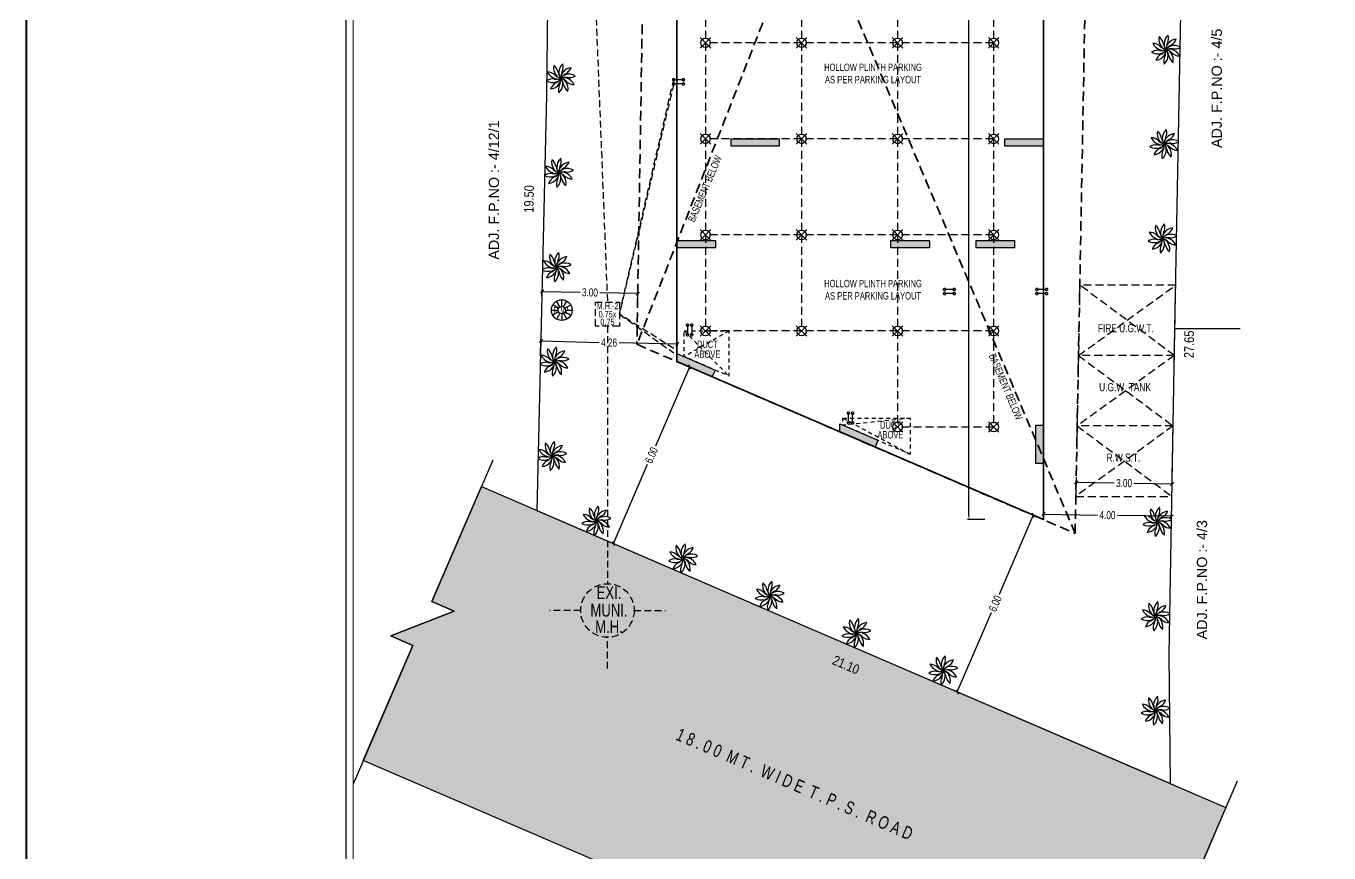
# Model space of a CAD drawing. Header units: millimetres. Extents: x 49 to 419, y 19 to 121.
# Drawn here: x 49.3 to 90, y 37.21 to 63.04 of the extents above; entities that cross this region are included whole.
import ezdxf
from ezdxf.enums import TextEntityAlignment as Align

# ---------------------------------------------------------------- set-up
doc = ezdxf.new("R2010")
doc.units = ezdxf.units.MM
doc.header["$MEASUREMENT"] = 0
doc.header["$PDMODE"] = 32
doc.header["$PDSIZE"] = 0.3
doc.linetypes.add('CONTINOUS', pattern=[0])
doc.linetypes.add('HIDDEN', pattern=[0.375, 0.25, -0.125])
for name, color, linetype, lineweight in [('A_BUILT UP', 1, 'Continuous', 35), ('A_DIM', 7, 'Continuous', 25), ('A_DRAINGE', 1, 'Continuous', 40), ('A_FIRE SYSTEM', 1, 'HIDDEN', 25), ('F.P.LINE', 1, 'Continuous', 30)]:
    doc.layers.add(name, color=color, linetype=linetype, lineweight=lineweight)
for name, color, linetype in [('A_DUCT', 2, 'HIDDEN'), ('A_MARGIN', 7, 'Continuous'), ('A_P.W.', 1, 'Continuous'), ('A_RAMP', 7, 'Continuous'), ('A_ROAD', 73, 'Continuous'), ('A_SHEET AREA TABLE-1', 7, 'Continuous'), ('A_TEXT', 7, 'Continuous'), ('A_TREE', 3, 'Continuous'), ('COLUM HATCH_BSE', 25, 'Continuous'), ('COLUMN_BSE', 6, 'Continuous'), ('F.P.NO.', 1, 'Continuous'), ('K BUILT UP', 1, 'Continuous'), ('K DIM IN TO IN', 7, 'Continuous'), ('K TEXT', 7, 'Continuous')]:
    doc.layers.add(name, color=color, linetype=linetype)
doc.styles.add('AAAAA', font='arial.ttf', dxfattribs={"width": 0.7})
doc.styles.add('AAL', font='simplex.shx')
doc.styles.add('ARIAL', font='arial.ttf')
doc.styles.add('Dinesh', font='swisscl.ttf')
doc.styles.add('ROMAND', font='swissc.ttf')
doc.styles.add('SWISS', font='swisscl.ttf')
doc.dimstyles.new('Dim', dxfattribs={"dimtxt": 0.21, "dimasz": 0.1, "dimexe": 0.0625, "dimexo": 0.0625, "dimgap": 9e-05, "dimtad": 0, "dimtoh": 1, "dimzin": 0, "dimdsep": 46, "dimtxsty": 'Dinesh', "dimcen": 0, "dimclrd": 256, "dimclre": 256, "dimclrt": 256, "dimadec": 0, "dimazin": 0, "dimtfac": 1, "dimtofl": 0, "dimtmove": 0, "dimatfit": 3, "dimfxl": 0, "dimtolj": 1, "dimtzin": 0, "dimlwd": -1, "dimarcsym": 1})
doc.dimstyles.new('GP', dxfattribs={"dimtxt": 0.23, "dimasz": 0.125, "dimexe": 0.025, "dimexo": 0.1, "dimgap": 0.05, "dimtad": 0, "dimzin": 0, "dimdsep": 46, "dimtxsty": 'AAL', "dimblk": 'ARCHTICK', "dimcen": -90, "dimdle": 0.025, "dimse1": 1, "dimse2": 1, "dimclrd": 256, "dimclre": 256, "dimclrt": 256, "dimazin": 0, "dimtfac": 1, "dimtix": 1, "dimtmove": 2, "dimatfit": 1, "dimfxl": 0.18, "dimtolj": 1, "dimtzin": 0, "dimlwd": -1, "dimlwe": -1, "dimarcsym": 2})
doc.dimstyles.new('PARKING', dxfattribs={"dimtxt": 0.5, "dimasz": 0.12, "dimexe": 0.1, "dimexo": 0, "dimgap": 0.1, "dimtad": 0, "dimzin": 0, "dimdsep": 46, "dimtxsty": 'AAAAA', "dimblk1": 'OBLIQUE', "dimblk2": 'OBLIQUE', "dimsah": 1, "dimcen": 0, "dimdle": 0.1, "dimse1": 1, "dimse2": 1, "dimsd1": 1, "dimsd2": 1, "dimclrd": 7, "dimclre": 7, "dimclrt": 7, "dimadec": 0, "dimazin": 0, "dimtfac": 1, "dimtix": 1, "dimtofl": 0, "dimtmove": 2, "dimatfit": 3, "dimldrblk": 'OBLIQUE', "dimfxl": 0.1, "dimtolj": 1, "dimtzin": 0, "dimarcsym": 0})

# ---------------------------------------------------------------- blocks, each defined once
blk = doc.blocks.new('*D299')
at = {"layer": 'A_DIM', "transparency": 16777216}
for p, q in [((10.418, 0), (10.847, 0)), ((11.297, -38.733), (10.747, -38.733))]:
    blk.add_line(p, q, dxfattribs=at)
at = {"layer": 'A_DIM', "color": 7, "linetype": 'Continuous', "transparency": 16777216}
for p, q in [((10.797, -0.12), (10.797, -14.003)), ((10.797, -38.613), (10.797, -14.819))]:
    blk.add_line(p, q, dxfattribs=at)
at = {"layer": 'A_DIM', "color": 7, "transparency": 16777216}
for points in [[(10.777, -0.12), (10.817, -0.12), (10.797, 0)], [(10.777, -38.613), (10.817, -38.613), (10.797, -38.733)]]:
    blk.add_solid(points, dxfattribs=at)
at = {"layer": 'Defpoints', "color": 0, "transparency": 16777216}
for p in [(10.368, 0), (10.797, -38.733), (13.12, -38.733)]:
    blk.add_point(p, dxfattribs=at)
at = {"layer": 'A_DIM', "color": 7, "transparency": 16777216, "insert": (10.797, -14.411), "char_height": 0.25, "attachment_point": 5, "rotation": 90, "style": 'ROMAND'}
blk.add_mtext('\\A1;38.73', dxfattribs=at)
blk = doc.blocks.new('A$C43F9707E')
at = {"layer": 'A_FIRE SYSTEM', "linetype": 'CONTINOUS'}
for p, q in [((0.165, -0.165), (-0.165, 0.165)), ((-0.165, -0.165), (0.165, 0.165))]:
    blk.add_line(p, q, dxfattribs=at)
blk.add_circle((0, 0), 0.15, dxfattribs=at)
blk = doc.blocks.new('A$C2EEB2833')
at = {"layer": 'A_FIRE SYSTEM'}
for p, q in [((-2.931, 17.342), (-10.931, 17.342)), ((-10.931, 17.342), (-10.931, 5.342)), ((-6.931, 17.342), (-6.931, 5.342)), ((-2.931, 17.342), (-2.931, 5.342)), ((-2.931, 14.342), (-10.931, 14.342)), ((-2.931, 11.342), (-10.931, 11.342)), ((-2.931, 8.342), (-10.931, 8.342)), ((-2.931, 5.342), (-10.931, 5.342)), ((0, 0), (-2.931, 5.342)), ((-0.931, -1.638), (0, 0)), ((-0.931, -1.638), (-9.931, -1.638)), ((-9.931, -1.638), (-9.931, -13.638)), ((-6.931, -1.638), (-6.931, -13.638)), ((-3.931, -1.638), (-3.931, -16.638)), ((-0.931, -1.638), (-0.931, -16.638)), ((-0.931, -4.638), (-9.931, -4.638)), ((-0.931, -7.638), (-9.931, -7.638)), ((-0.931, -10.638), (-9.931, -10.638)), ((-0.931, -13.638), (-9.931, -13.638)), ((-0.931, -16.638), (-3.931, -16.638))]:
    blk.add_line(p, q, dxfattribs=at)
for p in [(-10.931, 17.342), (-6.931, 17.342), (-2.931, 17.342), (-10.931, 14.342), (-6.931, 14.342), (-2.931, 14.342), (-10.951, 11.342), (-6.951, 11.342), (-2.951, 11.342), (-10.931, 8.342), (-6.931, 8.342), (-2.931, 8.342), (-10.931, 5.342), (-6.931, 5.342), (-2.931, 5.342), (-9.931, -1.638), (-6.931, -1.638), (-3.931, -1.638), (-0.931, -1.638), (-9.931, -4.638), (-6.931, -4.638), (-3.931, -4.638), (-0.931, -4.638), (-9.931, -7.638), (-6.931, -7.638), (-3.931, -7.638), (-0.931, -7.638), (-9.931, -10.638), (-6.931, -10.638), (-3.931, -10.638), (-0.931, -10.638), (-9.931, -13.638), (-6.931, -13.638), (-3.931, -13.638), (-0.931, -13.638), (-3.931, -16.638), (-0.931, -16.638)]:
    blk.add_blockref('A$C43F9707E', p, dxfattribs=at)
blk = doc.blocks.new('A$C57750670')
at = {"layer": 'A_DRAINGE', "lineweight": -3, "ltscale": 0.5}
for p, q in [((0.151, 0.132), (-0.151, 0.132)), ((0.151, 0), (-0.151, 0))]:
    blk.add_line(p, q, dxfattribs=at)
at = {"layer": 'A_DRAINGE', "lineweight": -3, "const_width": 0.0381}
for points in [[(-0.151, 0.094, -1), (-0.151, 0.17, -1)], [(-0.151, -0.038, -1), (-0.151, 0.038, -1)], [(0.151, 0.094, 1), (0.151, 0.17, 1)], [(0.151, -0.038, 1), (0.151, 0.038, 1)]]:
    blk.add_lwpolyline(points, format="xyb", close=True, dxfattribs=at)
blk = doc.blocks.new('_OBLIQUE')
at = {"color": 0, "linetype": 'ByBlock'}
blk.add_line((-0.5, -0.5), (0.5, 0.5), dxfattribs=at)
blk = doc.blocks.new('*D91')
at = {"layer": 'A_MARGIN', "lineweight": -2, "transparency": 16777216}
for p, q in [((81.078, 47.686), (81.082, 47.862)), ((85.079, 47.615), (85.082, 47.791))]:
    blk.add_line(p, q, dxfattribs=at)
at = {"layer": 'A_MARGIN', "transparency": 16777216}
for p, q in [((81.08, 47.8), (82.771, 47.769)), ((85.081, 47.728), (83.39, 47.758))]:
    blk.add_line(p, q, dxfattribs=at)
at = {"layer": 'Defpoints', "color": 0, "transparency": 16777216}
for p in [(81.077, 47.623), (85.081, 47.728), (85.078, 47.552)]:
    blk.add_point(p, dxfattribs=at)
at = {"layer": 'A_MARGIN', "transparency": 16777216, "xscale": 0.1, "yscale": 0.1, "zscale": 0.1}
for p, rotation in [((81.08, 47.8), 178.979631493382), ((85.081, 47.728), 358.979631493382)]:
    blk.add_blockref('_OBLIQUE', p, dxfattribs=dict(at, rotation=rotation))
at = {"layer": 'A_MARGIN', "transparency": 16777216, "insert": (83.081, 47.764), "char_height": 0.25, "attachment_point": 5, "rotation": 358.9796, "style": 'Dinesh'}
blk.add_mtext('\\A1;4.00', dxfattribs=at)
blk = doc.blocks.new('*D92')
at = {"layer": 'A_MARGIN', "transparency": 16777216}
for p, q in [((80.763, 47.759), (79.698, 45.285)), ((78.389, 42.245), (79.454, 44.719))]:
    blk.add_line(p, q, dxfattribs=at)
at = {"layer": 'A_MARGIN', "lineweight": -2, "transparency": 16777216}
for p, q in [((81.02, 47.648), (80.706, 47.783)), ((78.645, 42.134), (78.331, 42.269))]:
    blk.add_line(p, q, dxfattribs=at)
at = {"layer": 'Defpoints', "color": 0, "transparency": 16777216}
for p in [(81.077, 47.623), (78.389, 42.245), (78.703, 42.109)]:
    blk.add_point(p, dxfattribs=at)
at = {"layer": 'A_MARGIN', "transparency": 16777216, "xscale": 0.1, "yscale": 0.1, "zscale": 0.1}
for p, rotation in [((80.763, 47.759), 66.70171963049556), ((78.389, 42.245), 246.7017196304955)]:
    blk.add_blockref('_OBLIQUE', p, dxfattribs=dict(at, rotation=rotation))
at = {"layer": 'A_MARGIN', "transparency": 16777216, "insert": (79.576, 45.002), "char_height": 0.25, "attachment_point": 5, "rotation": 66.7017, "style": 'Dinesh'}
blk.add_mtext('\\A1;6.00', dxfattribs=at)
blk = doc.blocks.new('*D93')
at = {"layer": 'A_MARGIN', "lineweight": -2, "transparency": 16777216}
for p, q in [((69.69, 52.535), (70.085, 52.364)), ((67.309, 47.026), (67.704, 46.856))]:
    blk.add_line(p, q, dxfattribs=at)
at = {"layer": 'A_MARGIN', "transparency": 16777216}
for p, q in [((70.027, 52.389), (68.959, 49.918)), ((67.646, 46.88), (68.715, 49.352))]:
    blk.add_line(p, q, dxfattribs=at)
at = {"layer": 'Defpoints', "color": 0, "transparency": 16777216}
for p in [(69.632, 52.56), (67.251, 47.051), (67.646, 46.88)]:
    blk.add_point(p, dxfattribs=at)
at = {"layer": 'A_MARGIN', "transparency": 16777216, "xscale": 0.1, "yscale": 0.1, "zscale": 0.1}
for p, rotation in [((70.027, 52.389), 66.62437431015441), ((67.646, 46.88), 246.6243743101545)]:
    blk.add_blockref('_OBLIQUE', p, dxfattribs=dict(at, rotation=rotation))
at = {"layer": 'A_MARGIN', "transparency": 16777216, "insert": (68.837, 49.635), "char_height": 0.25, "attachment_point": 5, "rotation": 66.6244, "style": 'Dinesh'}
blk.add_mtext('\\A1;6.00', dxfattribs=at)
blk = doc.blocks.new('*D94')
at = {"layer": 'A_MARGIN', "lineweight": -2, "transparency": 16777216}
for p, q in [((65.372, 52.721), (65.385, 53.267)), ((69.634, 52.622), (69.646, 53.168))]:
    blk.add_line(p, q, dxfattribs=at)
at = {"layer": 'A_MARGIN', "transparency": 16777216}
for p, q in [((65.384, 53.205), (67.205, 53.162)), ((69.645, 53.106), (67.823, 53.148))]:
    blk.add_line(p, q, dxfattribs=at)
at = {"layer": 'Defpoints', "color": 0, "transparency": 16777216}
for p in [(65.384, 53.205), (65.371, 52.659), (69.632, 52.56)]:
    blk.add_point(p, dxfattribs=at)
at = {"layer": 'A_MARGIN', "transparency": 16777216, "xscale": 0.1, "yscale": 0.1, "zscale": 0.1}
for p, rotation in [((65.384, 53.205), 178.6707521960963), ((69.645, 53.106), 358.6707521960964)]:
    blk.add_blockref('_OBLIQUE', p, dxfattribs=dict(at, rotation=rotation))
at = {"layer": 'A_MARGIN', "transparency": 16777216, "insert": (67.514, 53.155), "char_height": 0.25, "attachment_point": 5, "rotation": 358.6708, "style": 'Dinesh'}
blk.add_mtext('\\A1;4.26', dxfattribs=at)
blk = doc.blocks.new('*D107')
at = {"layer": 'Defpoints', "color": 0, "transparency": 16777216}
for p in [(65.634, 67.354), (64.825, 47.92), (65.261, 47.911)]:
    blk.add_point(p, dxfattribs=at)
at = {"layer": 'K DIM IN TO IN', "color": 7, "lineweight": -3, "transparency": 16777216, "insert": (65.012, 57.641), "char_height": 0.3, "attachment_point": 5, "rotation": 88.9001, "style": 'ROMAND'}
blk.add_mtext('\\A1;19.50', dxfattribs=at)
blk = doc.blocks.new('*D108')
at = {"layer": 'Defpoints', "color": 0, "transparency": 16777216}
for p in [(65.261, 47.911), (85.046, 39.378), (84.805, 38.82)]:
    blk.add_point(p, dxfattribs=at)
at = {"layer": 'K DIM IN TO IN', "color": 7, "lineweight": -3, "transparency": 16777216, "insert": (74.913, 43.087), "char_height": 0.3, "attachment_point": 5, "rotation": 336.6687, "style": 'ROMAND'}
blk.add_mtext('\\A1;21.10', dxfattribs=at)
blk = doc.blocks.new('*D109')
at = {"layer": 'Defpoints', "color": 0, "transparency": 16777216}
for p in [(85.437, 66.831), (85.825, 66.826), (85.046, 39.378)]:
    blk.add_point(p, dxfattribs=at)
at = {"layer": 'K DIM IN TO IN', "color": 7, "lineweight": -3, "transparency": 16777216, "insert": (85.63, 53.099), "char_height": 0.3, "attachment_point": 5, "rotation": 89.1846, "style": 'ROMAND'}
blk.add_mtext('\\A1;27.65', dxfattribs=at)
blk = doc.blocks.new('A$Cc1f127b7')
at = {"layer": 'A_P.W.', "lineweight": 30}
for p, q in [((-0.166, 0.096), (-0.467, 0.27)), ((-0.096, 0.166), (-0.27, 0.467)), ((0, 0.192), (0, 0.54)), ((0.096, 0.166), (0.27, 0.467)), ((0.166, 0.096), (0.467, 0.27)), ((0.192, 0), (0.54, 0)), ((-0.54, -0.001), (-0.192, -0.001)), ((-0.166, -0.096), (-0.467, -0.27)), ((-0.096, -0.166), (-0.27, -0.467)), ((0, -0.192), (0, -0.54)), ((0.096, -0.166), (0.27, -0.467)), ((0.166, -0.096), (0.467, -0.27))]:
    blk.add_line(p, q, dxfattribs=at)
for radius in [0.54, 0.192]:
    blk.add_circle((0, 0), radius, dxfattribs=at)
at = {"layer": 'A_P.W.', "color": 7, "style": 'ARIAL', "width": 0.8}
blk.add_text('P.W.', height=0.368, dxfattribs=at).set_placement((0, -0.206), align=Align.CENTER)
blk = doc.blocks.new('TR1')
at = {"layer": 'A_TREE', "color": 3}
for centre, major_axis, ratio, start_param, end_param in [((0.327, 0.171), (0.275, 0.275), 1, 1.535907, 2.350934), ((-0.28, 0.358), (-0.252, 0.252), 1, 3.479825, 4.206311), ((-0.062, 0.364), (-0.275, 0.275), 1, 1.221748, 2.036774), ((-0.427, -0.156), (0.252, 0.252), 1, 0.024073, 0.750559), ((0.164, 0.331), (-0.275, 0.275), 1, 0.593429, 1.408456), ((-0.437, 0.125), (0.252, 0.252), 1, 5.678939, 6.405426), ((-0.159, 0.459), (-0.057, 0.486), 0.873487, 2.895567, 3.387619), ((-0.097, 0.171), (-0.139, 0.139), 1, 1.897512, 2.87092), ((0.141, 0.465), (0.343, 0.343), 1, 3.19977, 3.631619), ((-0.398, 0.278), (-0.333, 0.36), 0.832217, 2.883887, 3.399298), ((0.022, 0.196), (-0.186, 0.128), 0.843066, 1.151175, 1.990417), ((-0.179, 0.082), (0.139, 0.139), 1, 4.096627, 5.070035), ((0.387, 0.293), (-0.343, 0.343), 1, 1.000655, 1.432504), ((0.133, 0.145), (-0.076, 0.213), 0.843066, 1.151175, 1.990418), ((-0.193, -0.039), (0.062, 0.212), 0.867457, 4.282055, 5.142723), ((-0.485, -0.009), (-0.343, 0.343), 1, 3.513929, 3.945778), ((0.193, 0.039), (0.062, 0.212), 0.867457, 1.140463, 2.00113), ((0.485, 0.009), (-0.343, 0.343), 1, 0.372336, 0.804186), ((0.398, -0.278), (-0.343, 0.343), 1, -0.255982, 0.175867), ((0.179, -0.082), (0.17, 0.131), 0.894922, 1.128525, 2.013068), ((0.159, -0.459), (0.343, 0.343), 1, 0.686496, 1.118345), ((0.097, -0.171), (0.226, 0.006), 0.843066, 1.151175, 1.990417), ((-0.141, -0.465), (0.343, 0.343), 1, 0.058177, 0.490026), ((-0.387, -0.293), (0.343, 0.343), 1, 5.713044, 6.144893), ((-0.022, -0.196), (-0.186, 0.128), 0.843066, 4.292768, 5.13201), ((-0.133, -0.145), (-0.076, 0.213), 0.843066, 4.292768, 5.13201), ((0.366, -0.054), (-0.275, 0.275), 1, -0.663208, 0.151819), ((0.264, -0.258), (-0.275, 0.275), 1, -1.291527, -0.4765), ((-0.016, 0.454), (-0.252, 0.252), 1, 2.851506, 3.577993), ((0.062, -0.364), (-0.275, 0.275), 1, 4.36334, 5.178367), ((0.254, 0.377), (0.252, 0.252), 1, 3.793984, 4.52047), ((-0.254, -0.377), (-0.252, 0.252), 1, -0.918405, -0.191919), ((-0.264, 0.258), (-0.275, 0.275), 1, 1.850066, 2.665093), ((0.016, -0.454), (0.252, 0.252), 1, 1.28071, 2.007196), ((-0.366, 0.054), (-0.275, 0.275), 1, 2.478385, 3.293411), ((0.28, -0.358), (-0.252, 0.252), 1, 0.338232, 1.064718), ((-0.327, -0.171), (-0.275, 0.275), 1, 3.106703, 3.92173), ((0.437, -0.125), (-0.252, 0.252), 1, 0.96655, 1.693037), ((-0.164, -0.331), (-0.275, 0.275), 1, 3.735022, 4.550049), ((0.427, 0.156), (0.252, 0.252), 1, 3.165665, 3.892152)]:
    blk.add_ellipse(centre, major_axis=major_axis, ratio=ratio, start_param=start_param, end_param=end_param, dxfattribs=at)
blk = doc.blocks.new('*D353')
at = {"layer": 'A_MARGIN', "lineweight": -2, "transparency": 16777216}
for p, q in [((65.416, 54.605), (65.421, 54.817)), ((68.406, 54.535), (68.411, 54.748))]:
    blk.add_line(p, q, dxfattribs=at)
at = {"layer": 'A_MARGIN', "transparency": 16777216}
for p, q in [((65.42, 54.754), (66.607, 54.727)), ((68.41, 54.685), (67.222, 54.713))]:
    blk.add_line(p, q, dxfattribs=at)
at = {"layer": 'Defpoints', "color": 0, "transparency": 16777216}
for p in [(65.415, 54.542), (65.42, 54.754), (68.405, 54.473)]:
    blk.add_point(p, dxfattribs=at)
at = {"layer": 'A_MARGIN', "transparency": 16777216, "xscale": 0.1, "yscale": 0.1, "zscale": 0.1}
for p, rotation in [((65.42, 54.754), 178.6707521960963), ((68.41, 54.685), 358.6707521960963)]:
    blk.add_blockref('_OBLIQUE', p, dxfattribs=dict(at, rotation=rotation))
at = {"layer": 'A_MARGIN', "transparency": 16777216, "insert": (66.915, 54.72), "char_height": 0.25, "attachment_point": 5, "rotation": 358.6708, "style": 'Dinesh'}
blk.add_mtext('\\A1;3.00', dxfattribs=at)
blk = doc.blocks.new('*D356')
at = {"layer": 'A_MARGIN', "lineweight": -2, "transparency": 16777216}
for p, q in [((82.1, 48.728), (82.1, 48.728)), ((85.098, 48.674), (85.098, 48.674))]:
    blk.add_line(p, q, dxfattribs=at)
at = {"layer": 'A_MARGIN', "transparency": 16777216}
for p, q in [((82.101, 48.79), (83.292, 48.769)), ((85.099, 48.737), (83.907, 48.758))]:
    blk.add_line(p, q, dxfattribs=at)
at = {"layer": 'Defpoints', "color": 0, "transparency": 16777216}
for p in [(82.101, 48.79), (85.099, 48.737), (85.099, 48.737)]:
    blk.add_point(p, dxfattribs=at)
at = {"layer": 'A_MARGIN', "transparency": 16777216, "xscale": 0.1, "yscale": 0.1, "zscale": 0.1}
for p, rotation in [((82.101, 48.79), 178.979631493382), ((85.099, 48.737), 358.9796314933819)]:
    blk.add_blockref('_OBLIQUE', p, dxfattribs=dict(at, rotation=rotation))
at = {"layer": 'A_MARGIN', "transparency": 16777216, "insert": (83.6, 48.764), "char_height": 0.25, "attachment_point": 5, "rotation": 358.9796, "style": 'Dinesh'}
blk.add_mtext('\\A1;3.00', dxfattribs=at)
blk = doc.blocks.new('A$C71DB458C')
at = {"layer": 'COLUM HATCH_BSE'}
h = blk.add_hatch(color=7, dxfattribs=at)
h.dxf.hatch_style = 1
h.paths.add_polyline_path([(4.865, -26.839), (4.865, -27.069), (3.365, -27.069), (3.365, -26.839)])
h = blk.add_hatch(color=7, dxfattribs=at)
h.dxf.hatch_style = 1
h.paths.add_polyline_path([(13.12, -26.839), (13.12, -27.069), (11.92, -27.069), (11.92, -26.839)])
h = blk.add_hatch(color=7, dxfattribs=at)
h.dxf.hatch_style = 1
h.paths.add_polyline_path([(2.875, -30.009), (2.875, -30.239), (1.675, -30.239), (1.675, -30.009)])
h = blk.add_hatch(color=7, dxfattribs=at)
h.dxf.hatch_style = 1
h.paths.add_polyline_path([(9.56, -30.009), (9.56, -30.239), (8.36, -30.239), (8.36, -30.009)])
h = blk.add_hatch(color=7, dxfattribs=at)
h.dxf.hatch_style = 1
h.paths.add_polyline_path([(12.22, -30.009), (12.22, -30.239), (11.02, -30.239), (11.02, -30.009)])
h = blk.add_hatch(color=7, dxfattribs=at)
h.dxf.hatch_style = 1
h.paths.add_polyline_path([(1.675, -33.539), (2.869, -34.062), (2.777, -34.272), (1.675, -33.797)])
h = blk.add_hatch(color=7, dxfattribs=at)
h.dxf.hatch_style = 1
h.paths.add_polyline_path([(6.76, -35.99), (6.76, -35.74), (7.953, -36.255), (7.862, -36.466)])
h = blk.add_hatch(color=7, dxfattribs=at)
h.dxf.hatch_style = 1
h.paths.add_polyline_path([(12.89, -35.782), (13.12, -35.782), (13.12, -36.982), (12.89, -36.982)])
at = {"layer": 'A_BUILT UP'}
blk.add_lwpolyline([(10.368, 0), (0, 0), (0, -15.748), (1.676, -15.748), (1.675, -33.797), (13.12, -38.733), (13.12, -16.518, 0.414214), (12.12, -15.518), (10.368, -15.518)], format="xyb", close=True, dxfattribs=at)
at = {"layer": 'A_DUCT', "color": 7, "ltscale": 0.5}
for p, q in [((3.3, -32.839), (1.905, -33.64)), ((1.905, -32.839), (3.3, -34.25)), ((8.96, -35.564), (6.86, -35.783)), ((6.86, -35.564), (8.96, -36.689))]:
    blk.add_line(p, q, dxfattribs=at)
at = {"layer": 'A_DUCT', "color": 7, "ltscale": 0.5, "flags": 128}
for points in [[(1.905, -32.839), (3.299, -32.839), (3.3, -34.25), (1.905, -33.64)], [(6.86, -35.564), (8.96, -35.564), (8.96, -36.689), (6.86, -35.783)]]:
    blk.add_lwpolyline(points, close=True, dxfattribs=at)
at = {"layer": 'COLUMN_BSE', "color": 7}
for points in [[(4.865, -26.839), (4.865, -27.069), (3.365, -27.069), (3.365, -26.839)], [(13.12, -26.839), (13.12, -27.069), (11.92, -27.069), (11.92, -26.839)], [(2.875, -30.009), (2.875, -30.239), (1.675, -30.239), (1.675, -30.009)], [(9.56, -30.009), (9.56, -30.239), (8.36, -30.239), (8.36, -30.009)], [(12.22, -30.009), (12.22, -30.239), (11.02, -30.239), (11.02, -30.009)], [(1.675, -33.539), (2.869, -34.062), (2.777, -34.272), (1.675, -33.797)], [(6.76, -35.99), (6.76, -35.74), (7.953, -36.255), (7.862, -36.466)], [(12.89, -35.782), (13.12, -35.782), (13.12, -36.982), (12.89, -36.982)]]:
    blk.add_lwpolyline(points, close=True, dxfattribs=at)
at = {"layer": 'A_DRAINGE', "lineweight": -3}
for p in [(1.725, -25.125), (10.185, -31.673), (13.07, -31.673)]:
    blk.add_blockref('A$C57750670', p, dxfattribs=at)
for p, rotation in [((2.136, -32.808), 90), ((7.031, -35.557), 270)]:
    blk.add_blockref('A$C57750670', p, dxfattribs=dict(at, rotation=rotation))
at = {"layer": 'A_FIRE SYSTEM'}
blk.add_blockref('A$C2EEB2833', (12.498, -19.202), dxfattribs=at)
at = {"layer": 'A_TEXT', "char_height": 0.23, "width": 3.81015, "attachment_point": 5, "style": 'SWISS'}
for insert in [(7.8, -24.797), (7.8, -31.552)]:
    blk.add_mtext('HOLLOW PLINTH PARKING \\PAS PER PARKING LAYOUT', dxfattribs=dict(at, insert=insert))
at = {"layer": 'A_TEXT', "char_height": 0.23, "width": 0.83885, "attachment_point": 5, "line_spacing_factor": 0.8, "style": 'SWISS'}
for insert in [(2.626, -33.41), (8.344, -35.931)]:
    blk.add_mtext('DUCT\\P{\\A1;ABOVE}', dxfattribs=dict(at, insert=insert))
at = {"layer": 'A_DIM'}
dim = blk.add_linear_dim(base=(10.797, -38.733), p1=(10.368, 0), p2=(13.12, -38.733), angle=90, dimstyle='GP', override={"dimtxt": 0.25, "dimasz": 0.12, "dimexe": 0.05, "dimexo": 0.05, "dimtxsty": 'ROMAND', "dimsah": 1, "dimse1": 0, "dimse2": 0, "dimclrd": 7, "dimclrt": 7, "dimfxl": 0.5, "dimfxlon": 1, "dimarcsym": 1}, dxfattribs=at)
dim.commit()
dim.dimension.update_dxf_attribs({"geometry": '*D299', "text_midpoint": (10.797, -14.411), "dimtype": 160})

msp = doc.modelspace()

# ---------------------------------------------------------------- hatches: boundary and pattern name
at = {"layer": 'A_ROAD'}
h = msp.add_hatch(color=256, dxfattribs=at)
h.dxf.hatch_style = 1
h.paths.add_polyline_path([(59.837, 40.1), (83.087, 30.072), (84.637, 33.667), (83.944, 33.966), (85.922, 34.736), (85.232, 35.033), (86.778, 38.631), (73.699, 44.264), (63.529, 48.659), (61.978, 45.063), (62.672, 44.764), (60.694, 43.994), (61.388, 43.695)])

# ---------------------------------------------------------------- linework, layer by layer
at = {"color": 3, "lineweight": 40}
msp.add_lwpolyline([(419.221, 120.723), (49.302, 120.723), (49.302, 19.12), (419.221, 19.12)], close=True, dxfattribs=at)
at = {"layer": 'A_BUILT UP', "color": 7, "linetype": 'HIDDEN', "ltscale": 1.2}
for p, q in [((82.071, 47.195), (63.81, 90.376)), ((82.974, 90.376), (68.382, 53.1))]:
    msp.add_line(p, q, dxfattribs=at)
msp.add_lwpolyline([(82.071, 47.195), (82.59, 74.933), (82.427, 74.933), (82.467, 76.566), (82.709, 83.669), (82.859, 87.241), (82.974, 90.376), (63.81, 90.376), (63.882, 79.672), (63.891, 77.44), (66.891, 77.44), (66.922, 70.328), (68.667, 70.291), (68.382, 53.1)], close=True, dxfattribs=at)
at = {"layer": 'A_DRAINGE', "linetype": 'HIDDEN', "lineweight": -3, "ltscale": 0.85}
for p, q in [((67.019, 65.499), (67.462, 54.421)), ((67.837, 54.046), (69.531, 61.363)), ((69.531, 61.232), (67.837, 54.046)), ((69.531, 52.967), (67.837, 54.046)), ((67.837, 54.046), (69.531, 52.835)), ((67.462, 53.671), (67.462, 45.62))]:
    msp.add_line(p, q, dxfattribs=at)
at = {"layer": 'A_DRAINGE', "color": 5, "linetype": 'HIDDEN', "lineweight": -3, "ltscale": 0.85}
for p, q in [((66.627, 44.786), (65.649, 44.786)), ((68.296, 44.786), (69.275, 44.786)), ((67.462, 42.973), (67.462, 43.951))]:
    msp.add_line(p, q, dxfattribs=at)
at = {"layer": 'A_DRAINGE', "linetype": 'HIDDEN', "lineweight": -3, "ltscale": 0.85}
msp.add_lwpolyline([(67.087, 54.421), (67.837, 54.421), (67.837, 53.671), (67.087, 53.671)], close=True, dxfattribs=at)
at = {"layer": 'A_DRAINGE', "color": 5, "linetype": 'HIDDEN', "lineweight": -3, "ltscale": 0.85}
msp.add_circle((67.462, 44.786), 0.835, dxfattribs=at)
at = {"layer": 'A_ROAD', "color": 7}
for points in [[(63.885, 49.485), (61.978, 45.063), (62.672, 44.764), (60.694, 43.994), (61.388, 43.695), (59.521, 39.366)], [(87.135, 39.457), (85.227, 35.035), (85.922, 34.736), (83.944, 33.966), (84.637, 33.668), (82.77, 29.338)]]:
    msp.add_lwpolyline(points, dxfattribs=at)
msp.add_lwpolyline([(63.529, 48.659), (73.699, 44.264), (86.778, 38.631), (85.232, 35.033), (85.922, 34.736), (83.944, 33.966), (84.637, 33.667), (83.087, 30.072), (59.837, 40.1), (61.388, 43.695), (60.694, 43.994), (62.672, 44.764), (61.978, 45.063)], close=True, dxfattribs=at)
at = {"layer": 'A_SHEET AREA TABLE-1'}
msp.add_lwpolyline([(179.686, 29.12), (59.302, 29.12), (59.302, 104.085), (179.686, 104.085), (179.686, 29.12)], dxfattribs=at)
at = {"layer": 'A_SHEET AREA TABLE-1', "lineweight": 30, "const_width": 0.0269}
msp.add_lwpolyline([(179.468, 29.338), (59.521, 29.338), (59.521, 103.867), (179.468, 103.867), (179.468, 29.338)], dxfattribs=at)
at = {"layer": 'F.P.LINE', "color": 7, "ltscale": 5}
msp.add_line((85.185, 53.591), (87.229, 53.591), dxfattribs=at)
msp.add_lwpolyline([(63.935, 67.389), (65.634, 67.354), (65.562, 60.885), (65.261, 47.911), (73.699, 44.264), (85.046, 39.378), (85.004, 43.409), (85.185, 53.591), (85.59, 74.93), (82.427, 74.933), (82.467, 76.566), (82.709, 83.669), (82.859, 87.241), (82.974, 90.376), (63.81, 90.376), (63.882, 79.672)], close=True, dxfattribs=at)
at = {"layer": 'K BUILT UP', "color": 7, "linetype": 'HIDDEN'}
for p, q in [((82.175, 52.751), (85.211, 54.95)), ((85.17, 52.751), (82.216, 54.95)), ((85.17, 52.751), (82.134, 50.552)), ((82.175, 52.751), (85.131, 50.552)), ((85.17, 52.751), (82.175, 52.751)), ((85.131, 50.552), (82.092, 48.352)), ((82.134, 50.552), (85.092, 48.352)), ((85.131, 50.552), (82.134, 50.552))]:
    msp.add_line(p, q, dxfattribs=at)
msp.add_lwpolyline([(85.211, 54.95), (82.216, 54.95), (82.092, 48.352), (85.092, 48.352)], close=True, dxfattribs=at)

# ---------------------------------------------------------------- block references
msp.add_blockref('A$C71DB458C', (67.958, 86.357))
at = {"color": 6}
for p in [(84.912, 62.305), (66.006, 61.409), (84.856, 59.355), (65.944, 58.46), (84.8, 56.405), (65.876, 55.51), (65.807, 52.561), (65.739, 49.611), (67.115, 47.588), (84.639, 47.556), (69.823, 46.417), (72.531, 45.247), (84.587, 44.607), (75.24, 44.078), (77.95, 42.911), (84.584, 41.657)]:
    msp.add_blockref('TR1', p, dxfattribs=at)
at = {"xscale": 0.6, "yscale": 0.6, "zscale": 0.6}
msp.add_blockref('A$Cc1f127b7', (66.036, 54.169), dxfattribs=at)

# ---------------------------------------------------------------- texts
at = {"layer": 'A_DRAINGE', "linetype": 'HIDDEN', "lineweight": -3, "ltscale": 0.85, "style": 'Dinesh'}
for s, p in [('M.H.-2', (67.462, 54.198)), ('0.75x', (67.462, 53.94)), ('0.75', (67.462, 53.698))]:
    msp.add_text(s, height=0.2, dxfattribs=at).set_placement(p, align=Align.CENTER)
at = {"layer": 'A_DRAINGE', "color": 5, "linetype": 'HIDDEN', "lineweight": -3, "ltscale": 0.85, "style": 'Dinesh'}
for s, p in [('EXI.', (67.51, 45.145)), ('MUNI.', (67.51, 44.598)), ('M.H.', (67.51, 44.08))]:
    msp.add_text(s, height=0.4, dxfattribs=at).set_placement(p, align=Align.CENTER)
at = {"layer": 'A_RAMP', "style": 'Dinesh'}
for rotation, p in [(67.0773, (70.179, 56.897)), (292.9227, (79.367, 52.751))]:
    msp.add_text('BASEMENT BELOW', height=0.23, rotation=rotation, dxfattribs=at).set_placement(p)
at = {"layer": 'A_ROAD', "color": 7, "style": 'Dinesh'}
msp.add_text('1 8 . 0 0  M T .  W I D E  T . P . S .  R O A D', height=0.4, rotation=336.6687, dxfattribs=at).set_placement((73.308, 39.365), align=Align.MIDDLE)
at = {"layer": 'F.P.NO.', "style": 'ARIAL'}
for s, p in [('ADJ. F.P.NO :- 4/5', (86.653, 61.097)), ('ADJ. F.P.NO :- 4/12/1', (64.075, 57.919)), ('ADJ. F.P.NO :- 4/3', (86.192, 45.747))]:
    msp.add_text(s, height=0.32, rotation=90, dxfattribs=at).set_placement(p, align=Align.CENTER)
at = {"layer": 'K TEXT', "color": 7, "lineweight": -3, "style": 'SWISS'}
for s, height, p in [('FIRE U.G.W.T.', 0.25365, (82.782, 53.476)), ('U.G.W. TANK', 0.25365, (82.821, 51.634)), ('R.W.S.T.', 0.2537, (83.052, 49.434))]:
    msp.add_text(s, height=height, dxfattribs=at).set_placement(p)

# ---------------------------------------------------------------- dimensions: what is measured, and where the dimension line sits
at = {"layer": 'A_MARGIN'}
dim = msp.add_aligned_dim(p1=(68.405, 54.473), p2=(65.415, 54.542), distance=-0.212, text='3.00', dimstyle='Dim', override={"dimtxt": 0.25, "dimgap": 0.05, "dimblk1": 'OBLIQUE', "dimblk2": 'OBLIQUE', "dimsah": 1}, dxfattribs=at)
dim.commit()
dim.dimension.update_dxf_attribs({"geometry": '*D353', "text_midpoint": (66.915, 54.72)})
for p1, p2, distance, picture, middle in [((69.632, 52.56), (65.371, 52.659), -0.546, '*D94', (67.514, 53.155)), ((69.632, 52.56), (67.251, 47.051), 0.43, '*D93', (68.837, 49.635)), ((82.101, 48.79), (85.099, 48.737), 0, '*D356', (83.6, 48.764)), ((81.077, 47.623), (78.703, 42.109), -0.342, '*D92', (79.576, 45.002)), ((81.077, 47.623), (85.078, 47.552), 0.176, '*D91', (83.081, 47.764))]:
    dim = msp.add_aligned_dim(p1=p1, p2=p2, distance=distance, dimstyle='Dim', override={"dimtxt": 0.25, "dimgap": 0.05, "dimblk1": 'OBLIQUE', "dimblk2": 'OBLIQUE', "dimsah": 1}, dxfattribs=at)
    dim.commit()
    dim.dimension.update_dxf_attribs({"geometry": picture, "text_midpoint": middle})
at = {"layer": 'K DIM IN TO IN', "lineweight": -3}
for p1, p2, distance, text, picture, middle in [((65.634, 67.354), (65.261, 47.911), -0.436, '19.50', '*D107', (65.012, 57.641)), ((85.046, 39.378), (85.437, 66.831), -0.389, '27.65', '*D109', (85.63, 53.099)), ((65.261, 47.911), (85.046, 39.378), -0.607, '21.10', '*D108', (74.913, 43.087))]:
    dim = msp.add_aligned_dim(p1=p1, p2=p2, distance=distance, text=text, dimstyle='PARKING', override={"dimtxt": 0.3, "dimgap": 0.05, "dimtxsty": 'ROMAND', "dimfxl": 0.2, "dimarcsym": 1}, dxfattribs=at)
    dim.commit()
    dim.dimension.update_dxf_attribs({"geometry": picture, "text_midpoint": middle})

doc.saveas('drawing.dxf')
